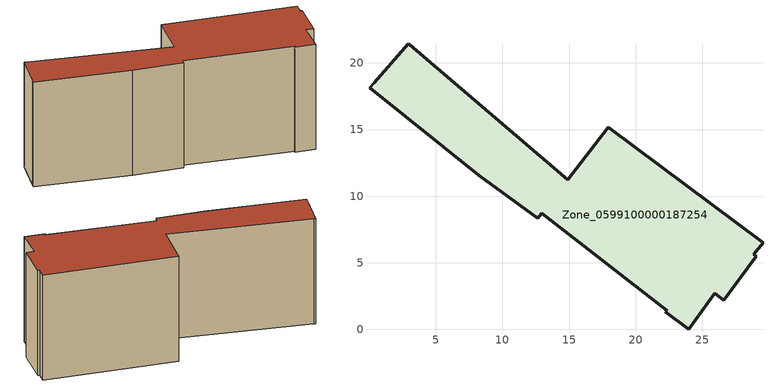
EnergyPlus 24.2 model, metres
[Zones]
Zone_0599100000187254
 floor ground (C_G): 14.89,11.22 17.94,15.18 29.56,6.52 28.87,5.65 29.06,5.49 26.62,2.19 25.92,2.7 23.98,0 22.2,1.31 22.39,1.42 12.96,8.73 12.65,8.33 8.22,11.58 0.03,18.14 0.37,18.51 2.95,21.45 3.06,21.36 z0
 wall outside (C_F): 22.2,1.31 23.98,0 25.92,2.7 26.62,2.19 29.06,5.49 28.87,5.65 29.56,6.52 17.94,15.18 14.89,11.22 3.06,21.36 2.95,21.45 0.37,18.51 0.03,18.14 8.22,11.58 12.65,8.33 12.96,8.73 22.39,1.42 22.2,1.31 z0:12.14
 roof outside (C_R): 14.89,11.22 3.06,21.36 2.95,21.45 0.37,18.51 0.03,18.14 8.22,11.58 12.65,8.33 12.96,8.73 22.39,1.42 22.2,1.31 23.98,0 25.92,2.7 26.62,2.19 29.06,5.49 28.87,5.65 29.56,6.52 17.94,15.18 z12.14
[BUILDING]
Pand.0599100000187254: North Axis=0; Terrain=City; Loads Convergence Tolerance Value=0.04; Temperature Convergence Tolerance Value=0.4; Solar Distribution=FullExterior; Maximum Number of Warmup Days=25; Minimum Number of Warmup Days=1
[Site:Location]
Rotterdam.The.Hague.AP_ZH_NLD Design_Conditions: Latitude=51.96; Longitude=4.45; Time Zone=1; Elevation=-4.5
[SITE:GROUNDTEMPERATURE:BUILDINGSURFACE]
18, 18, 18, 18, 18, 18, 18, 18, 18, 18, 18, 18
[MATERIAL] Thermal Absorptance=0.9; Solar Absorptance=0.7; Visible Absorptance=0.7
Name | Roughness | Thickness | Conductivity | Density | Specific Heat
G.TI.1946 | MediumSmooth | 0.15 | 1 | 540 | 1210
F.TI.1946 | Rough | 0.3 | 0.857143 | 1920 | 840
R.TI.1946 | MediumRough | 0.2 | 0.1 | 1500 | 1000
[CONSTRUCTION]
C_G: G.TI.1946
C_F: F.TI.1946
C_R: R.TI.1946
[ZONE]
Zone_0599100000187254: Type=1; Multiplier=1; Ceiling Height=Autocalculate; Volume=Autocalculate; Floor Area=autocalculate; Part of Total Floor Area=Yes
[ZONEINFILTRATION:DESIGNFLOWRATE]
Infil_Zone_0599100000187254: Zone or ZoneList or Space or SpaceList=Zone_0599100000187254; Schedule=AlwaysOn; Design Flow Rate Calculation Method=Flow/Area; Flow Rate per Floor Area=0.003; Constant Term Coefficient=1; Temperature Term Coefficient=0; Velocity Term Coefficient=0; Velocity Squared Term Coefficient=0
[HVACTEMPLATE:ZONE:IDEALLOADSAIRSYSTEM]
Zone_0599100000187254: Maximum Heating Supply Air Temperature=50; Minimum Cooling Supply Air Temperature=13; Maximum Heating Supply Air Humidity Ratio=0.0156; Minimum Cooling Supply Air Humidity Ratio=0.0077; Heating Limit=NoLimit; Cooling Limit=NoLimit; Dehumidification Control Type=ConstantSensibleHeatRatio; Cooling Sensible Heat Ratio=0.7; Dehumidification Setpoint=60; Humidification Control Type=None; Humidification Setpoint=30; Outdoor Air Method=None; Outdoor Air Flow Rate per Person=0.00944; Outdoor Air Flow Rate per Zone Floor Area=0; Outdoor Air Flow Rate per Zone=0; Demand Controlled Ventilation Type=None; Outdoor Air Economizer Type=NoEconomizer; Heat Recovery Type=None; Sensible Heat Recovery Effectiveness=0.7; Latent Heat Recovery Effectiveness=0.65
[ZONECONTROL:THERMOSTAT]
ThermostatControl_Zone_0599100000187254: Zone or ZoneList=Zone_0599100000187254; Control Type Schedule=DualSetpointControlType; Control 1=Thermostat_Zone_0599100000187254; Temperature Difference Between Cutout And Setpoint=0
[THERMOSTATSETPOINT:DUALSETPOINT]
Thermostat_Zone_0599100000187254: Heating Setpoint Temperature Schedule=HeatingSetpoint_Zone_0599100000187254; Cooling Setpoint Temperature Schedule=CoolingSetpoint_Zone_0599100000187254
[SCHEDULE:COMPACT]
HeatingSetpoint_Zone_0599100000187254: Through: 12/31, For: AllDays, Until: 24:00, 21
CoolingSetpoint_Zone_0599100000187254: Through: 12/31, For: AllDays, Until: 24:00, 24
DualSetpointControlType: Through: 12/31, For: AllDays, Until: 24:00, 4
AlwaysOn: Through: 12/31, For: AllDays, Until: 24:00, 1
